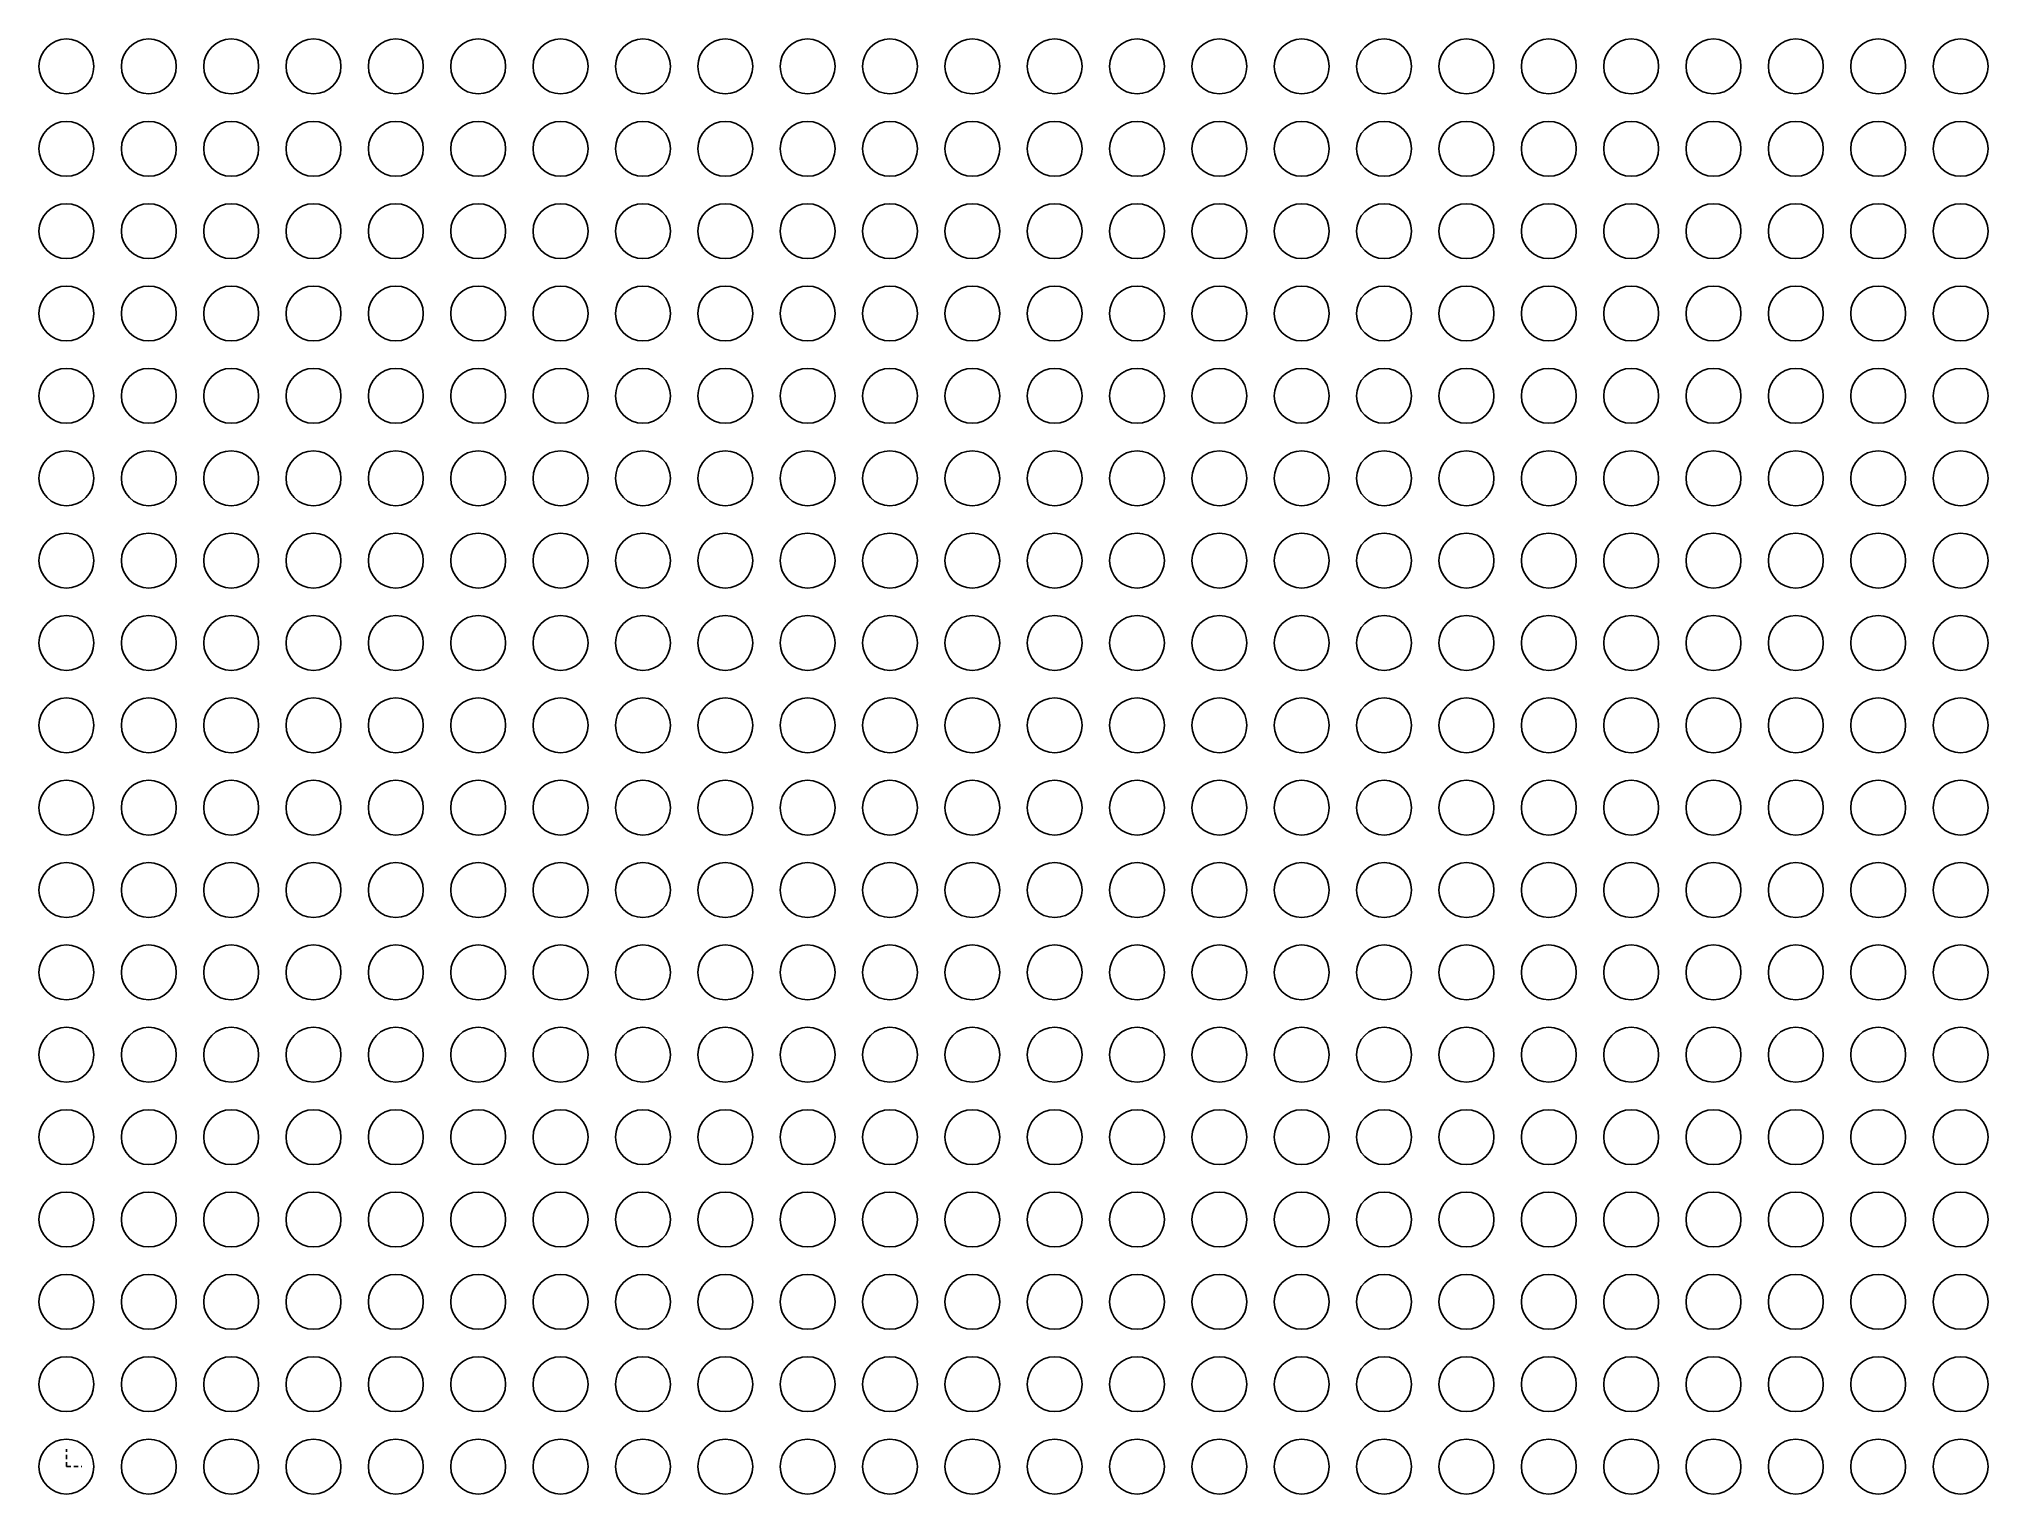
# Model space of a CAD drawing. Header units: millimetres. Extents: x -1 to 70, y -1 to 52.
import ezdxf

# ---------------------------------------------------------------- set-up
doc = ezdxf.new("R2010")
doc.units = ezdxf.units.MM
doc.linetypes.add('DASHED', pattern=[0.2067, 0.1654, -0.0413])

msp = doc.modelspace()

# ---------------------------------------------------------------- linework, layer by layer
at = {"color": 190, "linetype": 'DASHED', "lineweight": 25, "true_color": 0x8018ff}
for q in [(0, 0.631), (0.561, 0)]:
    msp.add_line((0, 0), q, dxfattribs=at)
for centre in [(0, 51), (3, 51), (6, 51), (9, 51), (12, 51), (15, 51), (18, 51), (21, 51), (24, 51), (27, 51), (30, 51), (33, 51), (36, 51), (39, 51), (42, 51), (45, 51), (48, 51), (51, 51), (54, 51), (57, 51), (60, 51), (63, 51), (66, 51), (69, 51), (0, 48), (3, 48), (6, 48), (9, 48), (12, 48), (15, 48), (18, 48), (21, 48), (24, 48), (27, 48), (30, 48), (33, 48), (36, 48), (39, 48), (42, 48), (45, 48), (48, 48), (51, 48), (54, 48), (57, 48), (60, 48), (63, 48), (66, 48), (69, 48), (0, 45), (3, 45), (6, 45), (9, 45), (12, 45), (15, 45), (18, 45), (21, 45), (24, 45), (27, 45), (30, 45), (33, 45), (36, 45), (39, 45), (42, 45), (45, 45), (48, 45), (51, 45), (54, 45), (57, 45), (60, 45), (63, 45), (66, 45), (69, 45), (0, 42), (3, 42), (6, 42), (9, 42), (12, 42), (15, 42), (18, 42), (21, 42), (24, 42), (27, 42), (30, 42), (33, 42), (36, 42), (39, 42), (42, 42), (45, 42), (48, 42), (51, 42), (54, 42), (57, 42), (60, 42), (63, 42), (66, 42), (69, 42), (0, 39), (3, 39), (6, 39), (9, 39), (12, 39), (15, 39), (18, 39), (21, 39), (24, 39), (27, 39), (30, 39), (33, 39), (36, 39), (39, 39), (42, 39), (45, 39), (48, 39), (51, 39), (54, 39), (57, 39), (60, 39), (63, 39), (66, 39), (69, 39), (0, 36), (3, 36), (6, 36), (9, 36), (12, 36), (15, 36), (18, 36), (21, 36), (24, 36), (27, 36), (30, 36), (33, 36), (36, 36), (39, 36), (42, 36), (45, 36), (48, 36), (51, 36), (54, 36), (57, 36), (60, 36), (63, 36), (66, 36), (69, 36), (0, 33), (3, 33), (6, 33), (9, 33), (12, 33), (15, 33), (18, 33), (21, 33), (24, 33), (27, 33), (30, 33), (33, 33), (36, 33), (39, 33), (42, 33), (45, 33), (48, 33), (51, 33), (54, 33), (57, 33), (60, 33), (63, 33), (66, 33), (69, 33), (0, 30), (3, 30), (6, 30), (9, 30), (12, 30), (15, 30), (18, 30), (21, 30), (24, 30), (27, 30), (30, 30), (33, 30), (36, 30), (39, 30), (42, 30), (45, 30), (48, 30), (51, 30), (54, 30), (57, 30), (60, 30), (63, 30), (66, 30), (69, 30), (0, 27), (3, 27), (6, 27), (9, 27), (12, 27), (15, 27), (18, 27), (21, 27), (24, 27), (27, 27), (30, 27), (33, 27), (36, 27), (39, 27), (42, 27), (45, 27), (48, 27), (51, 27), (54, 27), (57, 27), (60, 27), (63, 27), (66, 27), (69, 27), (0, 24), (3, 24), (6, 24), (9, 24), (12, 24), (15, 24), (18, 24), (21, 24), (24, 24), (27, 24), (30, 24), (33, 24), (36, 24), (39, 24), (42, 24), (45, 24), (48, 24), (51, 24), (54, 24), (57, 24), (60, 24), (63, 24), (66, 24), (69, 24), (0, 21), (3, 21), (6, 21), (9, 21), (12, 21), (15, 21), (18, 21), (21, 21), (24, 21), (27, 21), (30, 21), (33, 21), (36, 21), (39, 21), (42, 21), (45, 21), (48, 21), (51, 21), (54, 21), (57, 21), (60, 21), (63, 21), (66, 21), (69, 21), (0, 18), (3, 18), (6, 18), (9, 18), (12, 18), (15, 18), (18, 18), (21, 18), (24, 18), (27, 18), (30, 18), (33, 18), (36, 18), (39, 18), (42, 18), (45, 18), (48, 18), (51, 18), (54, 18), (57, 18), (60, 18), (63, 18), (66, 18), (69, 18), (0, 15), (3, 15), (6, 15), (9, 15), (12, 15), (15, 15), (18, 15), (21, 15), (24, 15), (27, 15), (30, 15), (33, 15), (36, 15), (39, 15), (42, 15), (45, 15), (48, 15), (51, 15), (54, 15), (57, 15), (60, 15), (63, 15), (66, 15), (69, 15), (0, 12), (3, 12), (6, 12), (9, 12), (12, 12), (15, 12), (18, 12), (21, 12), (24, 12), (27, 12), (30, 12), (33, 12), (36, 12), (39, 12), (42, 12), (45, 12), (48, 12), (51, 12), (54, 12), (57, 12), (60, 12), (63, 12), (66, 12), (69, 12), (0, 9), (3, 9), (6, 9), (9, 9), (12, 9), (15, 9), (18, 9), (21, 9), (24, 9), (27, 9), (30, 9), (33, 9), (36, 9), (39, 9), (42, 9), (45, 9), (48, 9), (51, 9), (54, 9), (57, 9), (60, 9), (63, 9), (66, 9), (69, 9), (0, 6), (3, 6), (6, 6), (9, 6), (12, 6), (15, 6), (18, 6), (21, 6), (24, 6), (27, 6), (30, 6), (33, 6), (36, 6), (39, 6), (42, 6), (45, 6), (48, 6), (51, 6), (54, 6), (57, 6), (60, 6), (63, 6), (66, 6), (69, 6), (0, 3), (3, 3), (6, 3), (9, 3), (12, 3), (15, 3), (18, 3), (21, 3), (24, 3), (27, 3), (30, 3), (33, 3), (36, 3), (39, 3), (42, 3), (45, 3), (48, 3), (51, 3), (54, 3), (57, 3), (60, 3), (63, 3), (66, 3), (69, 3), (0, 0), (3, 0), (6, 0), (9, 0), (12, 0), (15, 0), (18, 0), (21, 0), (24, 0), (27, 0), (30, 0), (33, 0), (36, 0), (39, 0), (42, 0), (45, 0), (48, 0), (51, 0), (54, 0), (57, 0), (60, 0), (63, 0), (66, 0), (69, 0)]:
    msp.add_circle(centre, 1)

doc.saveas('drawing.dxf')
